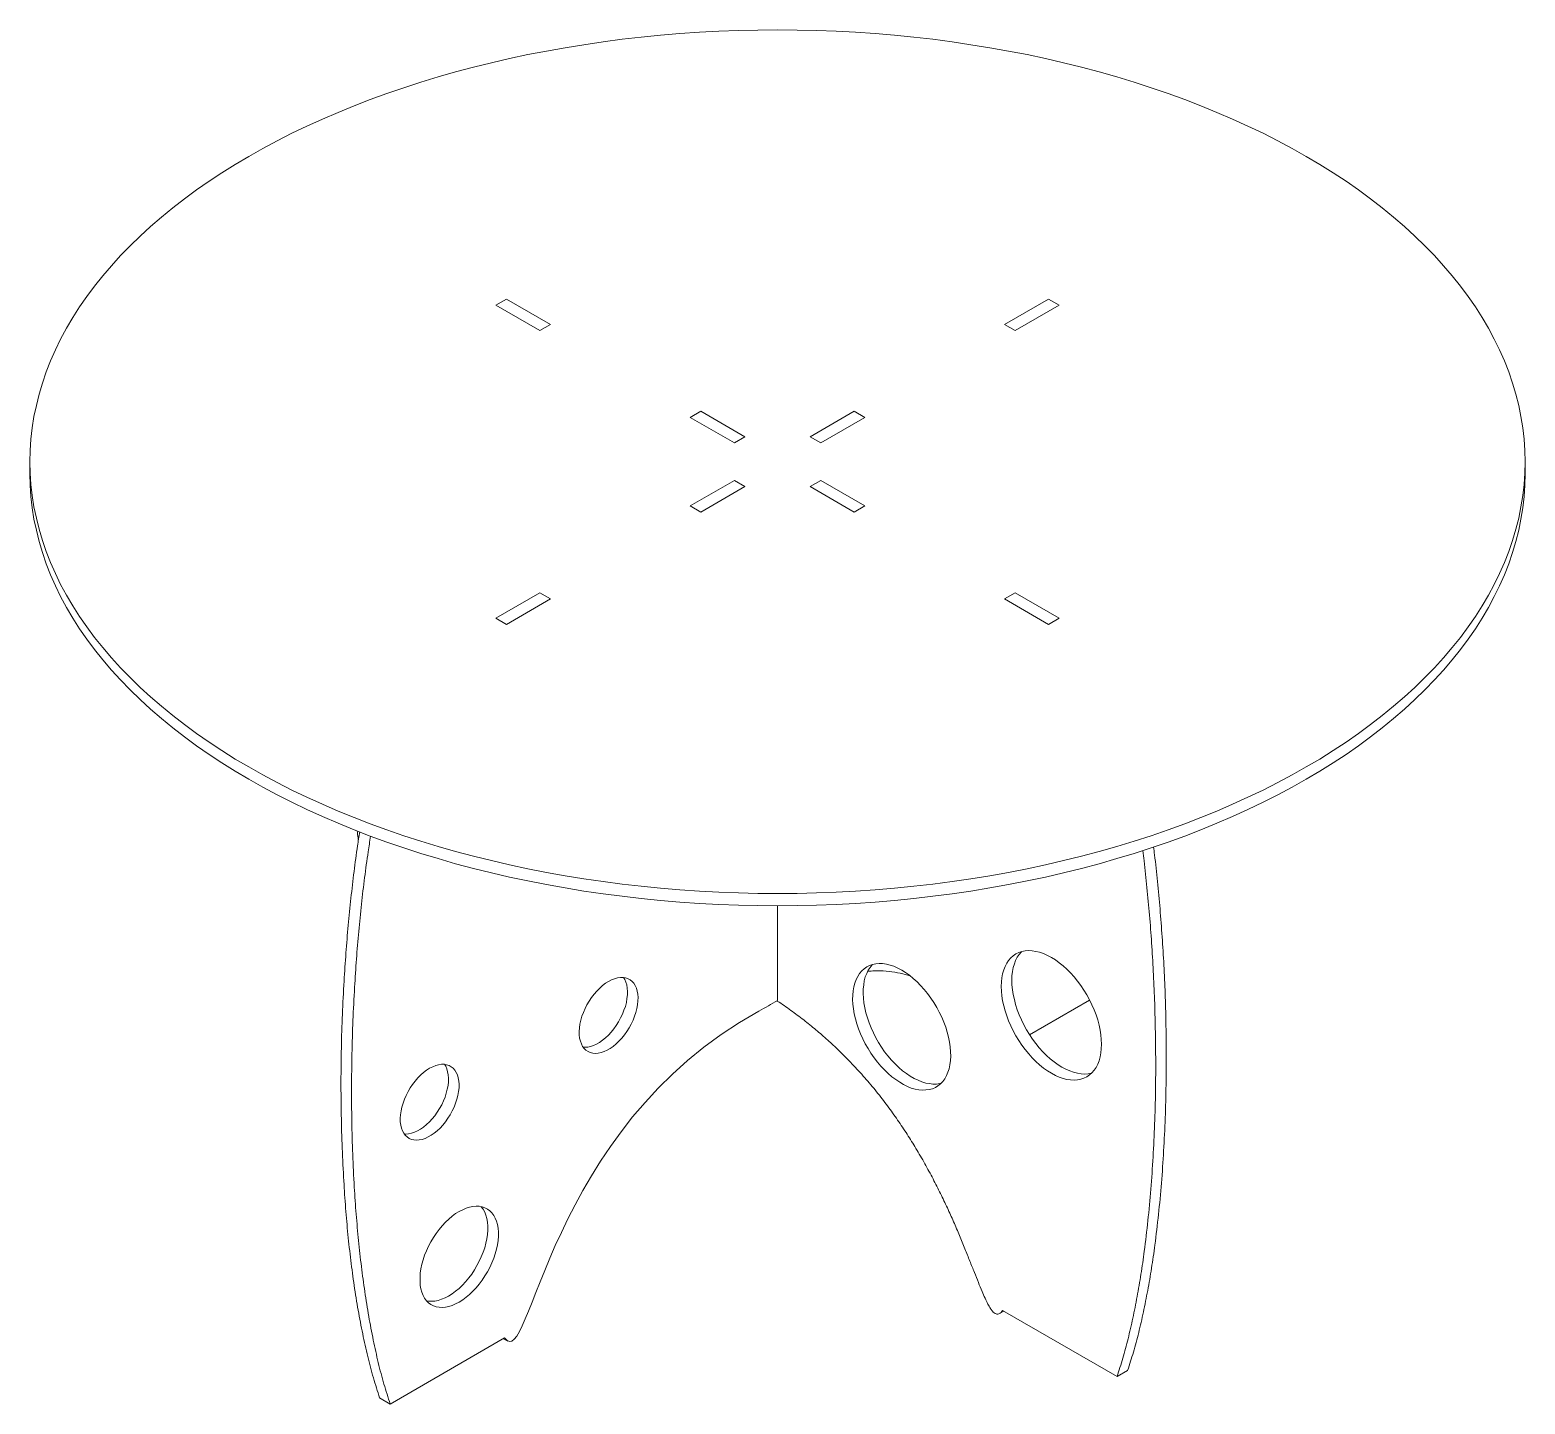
# Model space of a CAD drawing. Header units: millimetres. Extents: x -3151 to 984, y -2254 to 674.
# Drawn here: x -330 to 870, y -428 to 674 of the extents above; entities that cross this region are included whole.
import ezdxf

# ---------------------------------------------------------------- set-up
doc = ezdxf.new("R2010")
doc.units = ezdxf.units.MM

msp = doc.modelspace()

# ---------------------------------------------------------------- linework, layer by layer
at = {"color": 7, "linetype": 'Continuous', "lineweight": 15}
for p, q in [((52.7, 458), (44.2, 453.1)), ((88.1, 437.6), (52.7, 458)), ((487.9, 458), (452.6, 437.6)), ((496.4, 453.1), (487.9, 458)), ((44.2, 453.1), (79.6, 432.7)), ((461, 432.7), (496.4, 453.1)), ((79.6, 432.7), (88.1, 437.6)), ((452.6, 437.6), (461, 432.7)), ((208.8, 367.9), (200.3, 363)), ((200.3, 363), (235.7, 342.6)), ((244.2, 347.5), (208.8, 367.9)), ((331.8, 367.9), (296.5, 347.5)), ((305, 342.6), (340.3, 363)), ((340.3, 363), (331.8, 367.9)), ((235.7, 342.6), (244.2, 347.5)), ((296.5, 347.5), (305, 342.6)), ((-329.7, 327.5), (-329.7, 317.7)), ((870.3, 317.7), (870.3, 327.5)), ((235.7, 312.4), (200.3, 292)), ((244.2, 307.5), (235.7, 312.4)), ((305, 312.4), (296.5, 307.5)), ((340.3, 292), (305, 312.4)), ((208.8, 287.1), (244.2, 307.5)), ((296.5, 307.5), (331.8, 287.1)), ((200.3, 292), (208.8, 287.1)), ((331.8, 287.1), (340.3, 292)), ((79.6, 222.3), (44.2, 201.9)), ((52.7, 197), (88.1, 217.4)), ((88.1, 217.4), (79.6, 222.3)), ((461, 222.3), (452.6, 217.4)), ((452.6, 217.4), (487.9, 197)), ((496.4, 201.9), (461, 222.3)), ((44.2, 201.9), (52.7, 197)), ((487.9, 197), (496.4, 201.9)), ((270.3, -104.8), (270.3, -28.7)), ((520.8, -104.4), (472.6, -132.2)), ((448.5, -355.8), (451.9, -353.8)), ((542.9, -406.3), (451, -353.3)), ((51.3, -375.4), (-40.5, -428.4)), ((50.4, -376), (53.8, -377.9)), ((551.3, -401.4), (542.9, -406.3)), ((-49, -423.5), (-40.5, -428.4))]:
    msp.add_line(p, q, dxfattribs=at)
at = {"color": 7, "linetype": 'Continuous', "lineweight": 15, "flags": 128}
for points in [[(694.6, 82.6), (705.5, 89), (716.2, 95.7), (726.6, 102.5), (736.6, 109.5), (746.3, 116.6), (755.7, 123.9), (764.8, 131.3), (773.5, 138.8), (781.9, 146.5), (789.9, 154.3), (797.6, 162.2), (804.9, 170.2), (811.9, 178.4), (818.4, 186.6), (824.6, 194.9), (830.5, 203.3), (835.9, 211.9), (841, 220.4), (845.6, 229.1), (849.9, 237.8), (853.7, 246.6), (857.2, 255.5), (860.3, 264.4), (862.9, 273.3), (865.2, 282.3), (867, 291.3), (868.5, 300.3), (869.5, 309.3), (870.1, 318.4), (870.3, 327.5), (870.1, 336.5), (869.5, 345.6), (868.5, 354.7), (867, 363.7), (865.2, 372.7), (862.9, 381.7), (860.3, 390.6), (857.2, 399.5), (853.7, 408.3), (849.9, 417.1), (845.6, 425.9), (841, 434.5), (835.9, 443.1), (830.5, 451.6), (824.6, 460), (818.4, 468.4), (811.9, 476.6), (804.9, 484.7), (797.6, 492.8), (789.9, 500.7), (781.9, 508.5), (773.5, 516.1), (764.8, 523.7), (755.7, 531.1), (746.3, 538.3), (736.6, 545.5), (726.6, 552.4), (716.2, 559.2), (705.5, 565.9), (694.6, 572.4), (683.3, 578.7), (671.8, 584.9), (660, 590.9), (647.9, 596.7), (635.6, 602.3), (623, 607.7), (610.2, 612.9), (597.1, 618), (583.8, 622.8), (570.3, 627.4), (556.6, 631.9), (542.7, 636.1), (528.6, 640.1), (514.4, 643.9), (499.9, 647.5), (485.3, 650.8), (470.6, 654), (455.7, 656.9), (440.7, 659.6), (425.6, 662), (410.4, 664.3), (395.1, 666.3), (379.7, 668), (364.2, 669.6), (348.6, 670.9), (333, 672), (317.4, 672.8), (301.7, 673.4), (286, 673.7), (270.3, 673.8), (254.6, 673.7), (238.9, 673.4), (223.2, 672.8), (207.6, 672), (192, 670.9), (176.5, 669.6), (161, 668), (145.6, 666.3), (130.3, 664.3), (115, 662), (99.9, 659.6), (84.9, 656.9), (70, 654), (55.3, 650.8), (40.7, 647.5), (26.3, 643.9), (12, 640.1), (-2.1, 636.1), (-16, 631.9), (-29.7, 627.4), (-43.2, 622.8), (-56.5, 618), (-69.5, 612.9), (-82.4, 607.7), (-94.9, 602.3), (-107.3, 596.7), (-119.4, 590.9), (-131.2, 584.9), (-142.7, 578.7), (-153.9, 572.4), (-164.9, 565.9), (-175.6, 559.2), (-185.9, 552.4), (-196, 545.5), (-205.7, 538.3), (-215.1, 531.1), (-224.2, 523.7), (-232.9, 516.1), (-241.3, 508.5), (-249.3, 500.7), (-257, 492.8), (-264.3, 484.7), (-271.2, 476.6), (-277.8, 468.4), (-284, 460), (-289.8, 451.6), (-295.3, 443.1), (-300.3, 434.5), (-305, 425.9), (-309.2, 417.1), (-313.1, 408.3), (-316.6, 399.5), (-319.6, 390.6), (-322.3, 381.7), (-324.5, 372.7), (-326.4, 363.7), (-327.8, 354.7), (-328.9, 345.6), (-329.5, 336.5), (-329.7, 327.5), (-329.5, 318.4), (-328.9, 309.3), (-327.8, 300.3), (-326.4, 291.3), (-324.5, 282.3), (-322.3, 273.3), (-319.6, 264.4), (-316.6, 255.5), (-313.1, 246.6), (-309.2, 237.8), (-305, 229.1), (-300.3, 220.4), (-295.3, 211.9), (-289.8, 203.3), (-284, 194.9), (-277.8, 186.6), (-271.2, 178.4), (-264.3, 170.2), (-257, 162.2), (-249.3, 154.3), (-241.3, 146.5), (-232.9, 138.8), (-224.2, 131.3), (-215.1, 123.9), (-205.7, 116.6), (-196, 109.5), (-185.9, 102.5), (-175.6, 95.7), (-164.9, 89), (-153.9, 82.6), (-142.7, 76.2), (-131.2, 70.1), (-119.4, 64.1), (-107.3, 58.3), (-94.9, 52.7), (-82.4, 47.3), (-69.5, 42), (-56.5, 37), (-43.2, 32.1), (-29.7, 27.5), (-16, 23.1), (-2.1, 18.9), (12, 14.8), (26.3, 11), (40.7, 7.5), (55.3, 4.1), (70, 1), (84.9, -1.9), (99.9, -4.6), (115, -7.1), (130.3, -9.3), (145.6, -11.3), (161, -13.1), (176.5, -14.6), (192, -15.9), (207.6, -17), (223.2, -17.8), (238.9, -18.4), (254.6, -18.8), (270.3, -18.9), (286, -18.8), (301.7, -18.4), (317.4, -17.8), (333, -17), (348.6, -15.9), (364.2, -14.6), (379.7, -13.1), (395.1, -11.3), (410.4, -9.3), (425.6, -7.1), (440.7, -4.6), (455.7, -1.9), (470.6, 1), (485.3, 4.1), (499.9, 7.5), (514.4, 11), (528.6, 14.8), (542.7, 18.9), (556.6, 23.1), (570.3, 27.5), (583.8, 32.1), (597.1, 37), (610.2, 42), (623, 47.3), (635.6, 52.7), (647.9, 58.3), (660, 64.1), (671.8, 70.1), (683.3, 76.2), (694.6, 82.6)], [(-329.7, 317.7), (-329.5, 308.6), (-328.9, 299.5), (-327.8, 290.5), (-326.4, 281.5), (-324.5, 272.5), (-322.3, 263.5), (-319.6, 254.6), (-316.6, 245.7), (-313.1, 236.8), (-309.2, 228), (-305, 219.3), (-300.3, 210.6), (-295.3, 202.1), (-289.8, 193.5), (-284, 185.1), (-277.8, 176.8), (-271.2, 168.6), (-264.3, 160.4), (-257, 152.4), (-249.3, 144.5), (-241.3, 136.7), (-232.9, 129), (-224.2, 121.5), (-215.1, 114.1), (-205.7, 106.8), (-196, 99.7), (-185.9, 92.7), (-175.6, 85.9), (-164.9, 79.3), (-153.9, 72.8), (-142.7, 66.4), (-131.2, 60.3), (-119.4, 54.3), (-107.3, 48.5), (-94.9, 42.9), (-82.4, 37.5), (-69.5, 32.2), (-56.5, 27.2), (-43.2, 22.3), (-29.7, 17.7), (-16, 13.3), (-2.1, 9.1), (12, 5), (26.3, 1.3), (40.7, -2.3), (55.3, -5.7), (70, -8.8), (84.9, -11.7), (99.9, -14.4), (115, -16.9), (130.3, -19.1), (145.6, -21.1), (161, -22.9), (176.5, -24.4), (192, -25.7), (207.6, -26.8), (223.2, -27.6), (238.9, -28.2), (254.6, -28.6), (270.3, -28.7), (286, -28.6), (301.7, -28.2), (317.4, -27.6), (333, -26.8), (348.6, -25.7), (364.2, -24.4), (379.7, -22.9), (395.1, -21.1), (410.4, -19.1), (425.6, -16.9), (440.7, -14.4), (455.7, -11.7), (470.6, -8.8), (485.3, -5.7), (499.9, -2.3), (514.4, 1.3), (528.6, 5), (542.7, 9.1), (556.6, 13.3), (570.3, 17.7), (583.8, 22.3), (597.1, 27.2), (610.2, 32.2), (623, 37.5), (635.6, 42.9), (647.9, 48.5), (660, 54.3), (671.8, 60.3), (683.3, 66.4), (694.6, 72.8)], [(694.6, 72.8), (705.5, 79.3), (716.2, 85.9), (726.6, 92.7), (736.6, 99.7), (746.3, 106.8), (755.7, 114.1), (764.8, 121.5), (773.5, 129), (781.9, 136.7), (789.9, 144.5), (797.6, 152.4), (804.9, 160.4), (811.9, 168.6), (818.4, 176.8), (824.6, 185.1), (830.5, 193.5), (835.9, 202.1), (841, 210.6), (845.6, 219.3), (849.9, 228), (853.7, 236.8), (857.2, 245.7), (860.3, 254.6), (862.9, 263.5), (865.2, 272.5), (867, 281.5), (868.5, 290.5), (869.5, 299.5), (870.1, 308.6), (870.3, 317.7)], [(490.1, -70.2), (493.3, -72.1), (496.4, -74.4), (499.5, -76.9), (502.6, -79.6), (505.5, -82.6), (508.4, -85.8), (511.1, -89.2), (513.8, -92.7), (516.3, -96.4), (518.6, -100.2), (520.7, -104.1), (522.7, -108.1), (524.4, -112.2), (526, -116.2), (527.3, -120.3), (528.4, -124.4), (529.2, -128.4), (529.9, -132.3), (530.2, -136.1), (530.4, -139.8), (530.2, -143.4), (529.9, -146.8), (529.2, -150), (528.4, -153.1), (527.3, -155.9), (526, -158.4), (524.4, -160.7), (522.7, -162.7), (520.7, -164.4), (518.6, -165.9), (516.3, -167), (513.8, -167.9), (511.1, -168.4), (508.4, -168.6), (505.5, -168.4), (502.6, -168), (499.5, -167.2), (496.4, -166.1), (493.3, -164.8), (490.1, -163.1), (487, -161.1), (483.8, -158.9), (480.7, -156.4), (477.7, -153.6), (474.7, -150.7), (471.9, -147.5), (469.1, -144.1), (466.5, -140.6), (464, -136.9), (461.7, -133.1), (459.5, -129.1), (457.6, -125.1), (455.8, -121.1), (454.3, -117), (453, -112.9), (451.9, -108.9), (451, -104.9), (450.4, -101), (450, -97.1), (449.9, -93.4), (450, -89.8), (450.4, -86.4), (451, -83.2), (451.9, -80.2), (453, -77.4), (454.3, -74.8), (455.8, -72.6), (457.6, -70.5), (459.5, -68.8), (461.7, -67.4), (464, -66.2), (466.5, -65.4), (469.1, -64.9), (471.9, -64.7), (474.7, -64.8), (477.7, -65.3), (480.7, -66), (483.8, -67.1), (487, -68.5), (490.1, -70.2)], [(522.5, -162.9), (522.3, -163), (519.6, -163.5), (516.9, -163.7), (514, -163.5), (511, -163.1), (508, -162.3), (504.9, -161.2), (501.8, -159.9), (498.6, -158.2), (495.5, -156.2), (492.3, -154), (489.2, -151.5), (486.2, -148.7), (483.2, -145.8), (480.4, -142.6), (477.6, -139.2), (475, -135.7), (472.5, -132), (470.2, -128.2), (468, -124.2), (466.1, -120.2), (464.3, -116.2), (462.8, -112.1), (461.4, -108), (460.4, -104), (459.5, -100), (458.9, -96.1), (458.5, -92.2), (458.4, -88.5), (458.5, -84.9), (458.9, -81.5), (459.5, -78.3), (460.4, -75.3), (461.4, -72.5), (462.8, -69.9), (464.3, -67.7), (466.1, -65.6), (466.2, -65.5)], [(370, -80.4), (373.1, -82.3), (376.2, -84.5), (379.3, -87), (382.3, -89.8), (385.2, -92.7), (388, -95.9), (390.8, -99.2), (393.3, -102.8), (395.8, -106.4), (398.1, -110.2), (400.2, -114.1), (402.1, -118.1), (403.8, -122.1), (405.3, -126.1), (406.5, -130.2), (407.6, -134.2), (408.4, -138.1), (408.9, -142), (409.2, -145.8), (409.3, -149.4), (409.1, -152.9), (408.7, -156.3), (408, -159.4), (407.1, -162.3), (405.9, -165), (404.6, -167.5), (403, -169.6), (401.1, -171.5), (399.1, -173.2), (397, -174.5), (394.6, -175.5), (392.1, -176.2), (389.4, -176.5), (386.6, -176.6), (383.8, -176.3), (380.8, -175.8), (377.7, -174.9), (374.6, -173.6), (371.5, -172.1), (368.4, -170.3), (365.3, -168.2), (362.2, -165.9), (359.2, -163.3), (356.2, -160.4), (353.3, -157.4), (350.5, -154.1), (347.9, -150.6), (345.3, -147), (343, -143.3), (340.8, -139.5), (338.8, -135.5), (337, -131.5), (335.4, -127.5), (334, -123.5), (332.8, -119.5), (331.9, -115.5), (331.2, -111.5), (330.8, -107.7), (330.6, -104), (330.7, -100.4), (331, -97), (331.6, -93.8), (332.4, -90.7), (333.4, -87.9), (334.7, -85.4), (336.1, -83.1), (337.9, -81), (339.8, -79.2), (341.9, -77.8), (344.1, -76.6), (346.6, -75.8), (349.2, -75.2), (351.9, -75), (354.7, -75.1), (357.7, -75.5), (360.7, -76.3), (363.7, -77.3), (366.8, -78.7), (370, -80.4)], [(401.7, -171), (400.6, -171.3), (397.9, -171.7), (395.1, -171.7), (392.2, -171.4), (389.3, -170.9), (386.2, -170), (383.1, -168.7), (380, -167.2), (376.9, -165.4), (373.8, -163.3), (370.7, -161), (367.6, -158.4), (364.7, -155.5), (361.8, -152.5), (359, -149.2), (356.3, -145.8), (353.8, -142.2), (351.5, -138.4), (349.3, -134.6), (347.3, -130.6), (345.5, -126.6), (343.9, -122.6), (342.5, -118.6), (341.3, -114.6), (340.4, -110.6), (339.7, -106.7), (339.3, -102.8), (339.1, -99.1), (339.2, -95.5), (339.5, -92.1), (340, -88.9), (340.8, -85.8), (341.9, -83), (343.1, -80.5), (344.6, -78.2), (346.3, -76.1), (346.7, -75.7)], [(134.8, -89.4), (137.2, -88.1), (139.6, -87.2), (141.9, -86.5), (144.2, -86.2), (146.4, -86.2), (148.4, -86.5), (150.4, -87.2), (152.1, -88.1), (153.7, -89.4), (155, -90.9), (156.2, -92.7), (157.1, -94.8), (157.7, -97.1), (158.2, -99.6), (158.4, -102.3), (158.3, -105.1), (158, -108.1), (157.4, -111.2), (156.6, -114.3), (155.6, -117.4), (154.4, -120.5), (152.9, -123.6), (151.2, -126.6), (149.4, -129.6), (147.4, -132.3), (145.3, -134.9), (143.1, -137.3), (140.8, -139.5), (138.4, -141.5), (136, -143.2), (133.6, -144.6), (131.1, -145.7), (128.8, -146.5), (126.4, -147), (124.2, -147.1), (122.1, -147), (120.1, -146.5), (118.3, -145.7), (116.6, -144.6), (115.2, -143.2), (113.9, -141.5), (112.9, -139.5), (112.1, -137.3), (111.5, -134.9), (111.2, -132.3), (111.2, -129.6), (111.4, -126.7), (111.8, -123.6), (112.5, -120.5), (113.4, -117.4), (114.5, -114.3), (115.9, -111.2), (117.4, -108.1), (119.2, -105.2), (121.1, -102.3), (123.1, -99.6), (125.3, -97.1), (127.6, -94.8), (129.9, -92.7), (132.3, -90.9), (134.8, -89.4)], [(146.7, -86.2), (147.7, -87.8), (148.6, -89.9), (149.3, -92.2), (149.7, -94.7), (149.9, -97.4), (149.8, -100.2), (149.5, -103.2), (149, -106.3), (148.2, -109.4), (147.1, -112.5), (145.9, -115.6), (144.4, -118.7), (142.8, -121.7), (140.9, -124.7), (139, -127.4), (136.8, -130), (134.6, -132.4), (132.3, -134.6), (129.9, -136.6), (127.5, -138.3), (125.1, -139.7), (122.6, -140.8), (120.3, -141.6), (118, -142.1), (115.7, -142.2), (114.4, -142.2)], [(-8.9, -159), (-6.4, -157.8), (-4, -156.8), (-1.7, -156.2), (0.6, -155.8), (2.8, -155.8), (4.8, -156.2), (6.7, -156.8), (8.5, -157.8), (10, -159), (11.4, -160.6), (12.5, -162.4), (13.4, -164.4), (14.1, -166.7), (14.6, -169.3), (14.7, -171.9), (14.7, -174.8), (14.4, -177.8), (13.8, -180.8), (13, -183.9), (12, -187.1), (10.7, -190.2), (9.3, -193.3), (7.6, -196.3), (5.8, -199.2), (3.8, -202), (1.7, -204.6), (-0.5, -207), (-2.8, -209.2), (-5.2, -211.1), (-7.6, -212.8), (-10.1, -214.2), (-12.5, -215.3), (-14.9, -216.1), (-17.2, -216.6), (-19.4, -216.8), (-21.5, -216.6), (-23.5, -216.1), (-25.3, -215.3), (-27, -214.2), (-28.4, -212.8), (-29.7, -211.1), (-30.7, -209.2), (-31.5, -207), (-32.1, -204.6), (-32.4, -202), (-32.5, -199.2), (-32.3, -196.3), (-31.8, -193.3), (-31.2, -190.2), (-30.2, -187.1), (-29.1, -183.9), (-27.7, -180.8), (-26.2, -177.8), (-24.4, -174.8), (-22.5, -172), (-20.5, -169.3), (-18.3, -166.8), (-16, -164.4), (-13.7, -162.4), (-11.3, -160.6), (-8.9, -159)], [(3, -155.9), (4, -157.5), (5, -159.5), (5.6, -161.8), (6.1, -164.4), (6.3, -167.1), (6.2, -169.9), (5.9, -172.9), (5.3, -175.9), (4.5, -179), (3.5, -182.2), (2.3, -185.3), (0.8, -188.4), (-0.9, -191.4), (-2.7, -194.3), (-4.7, -197.1), (-6.8, -199.7), (-9, -202.1), (-11.3, -204.3), (-13.7, -206.2), (-16.1, -207.9), (-18.6, -209.3), (-21, -210.4), (-23.4, -211.2), (-25.7, -211.7), (-27.9, -211.9), (-29.2, -211.8)], [(14.8, -273.9), (17.7, -272.5), (20.5, -271.3), (23.2, -270.4), (25.9, -269.9), (28.5, -269.7), (31, -269.8), (33.3, -270.2), (35.5, -271), (37.6, -272), (39.4, -273.4), (41.1, -275.1), (42.6, -277.1), (43.8, -279.3), (44.8, -281.8), (45.5, -284.5), (46, -287.4), (46.3, -290.5), (46.3, -293.8), (46, -297.2), (45.5, -300.7), (44.8, -304.2), (43.8, -307.9), (42.6, -311.5), (41.1, -315.2), (39.4, -318.8), (37.6, -322.3), (35.5, -325.7), (33.3, -329), (31, -332.2), (28.5, -335.2), (25.9, -337.9), (23.2, -340.5), (20.5, -342.8), (17.7, -344.9), (14.8, -346.7), (12, -348.1), (9.2, -349.3), (6.5, -350.2), (3.8, -350.7), (1.2, -350.9), (-1.3, -350.8), (-3.7, -350.4), (-5.9, -349.6), (-7.9, -348.6), (-9.8, -347.2), (-11.4, -345.5), (-12.9, -343.5), (-14.1, -341.3), (-15.1, -338.8), (-15.9, -336.1), (-16.4, -333.2), (-16.6, -330.1), (-16.6, -326.8), (-16.4, -323.4), (-15.9, -319.9), (-15.1, -316.3), (-14.1, -312.7), (-12.9, -309.1), (-11.4, -305.4), (-9.8, -301.8), (-7.9, -298.3), (-5.9, -294.9), (-3.7, -291.6), (-1.3, -288.4), (1.2, -285.4), (3.8, -282.6), (6.5, -280.1), (9.2, -277.8), (12, -275.7), (14.8, -273.9)], [(32.4, -270), (32.6, -270.2), (34.1, -272.2), (35.3, -274.4), (36.3, -276.9), (37, -279.6), (37.5, -282.5), (37.8, -285.6), (37.8, -288.9), (37.5, -292.3), (37, -295.8), (36.3, -299.4), (35.3, -303), (34.1, -306.6), (32.6, -310.3), (31, -313.9), (29.1, -317.4), (27.1, -320.8), (24.9, -324.1), (22.5, -327.3), (20, -330.3), (17.4, -333.1), (14.7, -335.6), (12, -337.9), (9.2, -340), (6.3, -341.8), (3.5, -343.2), (0.7, -344.4), (-2, -345.3), (-4.7, -345.8), (-7.3, -346), (-9.8, -345.9), (-11.3, -345.7)]]:
    msp.add_lwpolyline(points, dxfattribs=at)
at = {"color": 7, "linetype": 'Continuous', "lineweight": 15}
for points, knots in [([(-49, -423.5), (-50.7, -418.2), (-54.2, -407.4), (-58.7, -390.2), (-62.7, -372.1), (-66.3, -353.1), (-69.5, -333.4), (-72.2, -313.2), (-74.5, -292.4), (-76.4, -271.2), (-77.9, -248.1), (-79.1, -223.2), (-79.9, -196.6), (-80.1, -169.7), (-79.8, -142.8), (-79, -116), (-77.7, -90.6), (-76.1, -66.8), (-74.3, -44.6), (-72.1, -22.8), (-69.6, -1.5), (-67.3, 16.2), (-65.6, 26.8), (-65, 30.6)], [0, 0, 0, 0, 0.042371, 0.086072, 0.130985, 0.176984, 0.223934, 0.270835, 0.31838, 0.366425, 0.414825, 0.472701, 0.530616, 0.588313, 0.645535, 0.702019, 0.757507, 0.804077, 0.84956, 0.893794, 0.93662, 0.977879, 1, 1, 1, 1]), ([(-40.5, -428.4), (-42.2, -423.1), (-45.7, -412.3), (-50.2, -395.1), (-54.2, -377), (-57.8, -358), (-61, -338.3), (-63.7, -318.1), (-66, -297.3), (-67.9, -276.1), (-69.5, -253), (-70.7, -228.1), (-71.4, -201.5), (-71.6, -174.6), (-71.3, -147.7), (-70.5, -120.9), (-69.2, -95.5), (-67.7, -71.7), (-65.8, -49.5), (-63.7, -27.7), (-61.1, -6.4), (-58.7, 11.8), (-56.9, 22.9), (-56.3, 27.1)], [0, 0, 0, 0, 0.042246, 0.085818, 0.130598, 0.176461, 0.223273, 0.270036, 0.31744, 0.365344, 0.413601, 0.471306, 0.52905, 0.586577, 0.64363, 0.699947, 0.755271, 0.801704, 0.847053, 0.891157, 0.933856, 0.974993, 1, 1, 1, 1]), ([(-66, 24.1), (-66.1, 24.6), (-66.5, 27), (-66.8, 29.4), (-67, 31.3)], [0, 0, 0, 0, 0.206762, 1, 1, 1, 1]), ([(563.4, 15.5), (563.8, 12.8), (565.1, 2.8), (566.9, -14.4), (569, -36.4), (570.6, -58.7), (572, -81.4), (573, -104.3), (573.6, -127.3), (573.9, -151.7), (573.8, -177.3), (573.1, -203.9), (571.8, -230.2), (570.1, -256), (567.7, -281.2), (565, -304), (562.1, -324.2), (559, -342.2), (555.6, -359.4), (551.8, -375.9), (547.6, -391.6), (544.4, -401.5), (542.9, -406.3)], [0, 0, 0, 0, 0.017624, 0.064025, 0.111862, 0.160963, 0.211155, 0.262262, 0.314109, 0.366521, 0.428149, 0.490031, 0.551892, 0.613461, 0.674471, 0.73466, 0.781211, 0.826978, 0.871847, 0.915708, 0.958457, 1, 1, 1, 1]), ([(572.1, 18.4), (572.4, 16.3), (573.6, 7.1), (575.4, -9.5), (577.4, -31.5), (579.1, -53.8), (580.5, -76.5), (581.5, -99.4), (582.1, -122.4), (582.4, -146.8), (582.2, -172.4), (581.6, -199), (580.3, -225.3), (578.6, -251.1), (576.2, -276.3), (573.5, -299.1), (570.6, -319.4), (567.5, -337.3), (564.1, -354.5), (560.3, -371), (556.1, -386.7), (552.9, -396.6), (551.3, -401.4)], [0, 0, 0, 0, 0.013329, 0.059933, 0.107979, 0.157295, 0.207706, 0.259036, 0.31111, 0.363752, 0.425649, 0.487801, 0.549933, 0.611771, 0.673048, 0.7335, 0.780254, 0.826221, 0.871287, 0.915339, 0.958276, 1, 1, 1, 1]), ([(376.6, -84.9), (376, -84.7), (372.8, -83.6), (366.5, -82.3), (357.6, -81.1), (349.6, -80.7), (344.6, -81.1), (342.9, -81.3)], [0, 0, 0, 0, 0.0522918, 0.3124607, 0.5809811, 0.8587257, 1, 1, 1, 1]), ([(451, -353.3), (450.6, -353.9), (449.9, -354.9), (448.6, -355.9), (447.2, -356.4), (445.8, -356.3), (444.2, -355.4), (442.7, -353.8), (440.9, -351.4), (439, -347.9), (436.7, -343.3), (434.2, -337.5), (431.4, -330.6), (428.2, -322.5), (424.6, -313.5), (420.7, -303.7), (416.4, -293.1), (411.7, -282.2), (406.6, -270.9), (401.1, -259.4), (395.1, -247.6), (388.6, -235.5), (381.6, -223.6), (374.4, -211.9), (366.7, -200.5), (358.6, -189.1), (349.8, -177.7), (340.3, -166.5), (330.2, -155.4), (320.3, -145.4), (310.5, -136.3), (301.1, -128.1), (291.2, -120.1), (280.9, -112.5), (273.7, -107.4), (270, -105.1), (269.9, -105)], [0, 0, 0, 0, 0.010019, 0.018295, 0.025133, 0.031661, 0.03779, 0.044407, 0.052132, 0.064671, 0.080005, 0.098139, 0.12164, 0.148301, 0.177875, 0.21011, 0.244762, 0.281603, 0.318163, 0.356343, 0.396025, 0.437127, 0.479602, 0.519404, 0.560368, 0.602558, 0.646072, 0.691045, 0.737645, 0.786076, 0.825567, 0.866458, 0.908883, 0.952986, 0.998917, 1, 1, 1, 1])]:
    msp.add_open_spline(points, degree=3, knots=knots, dxfattribs=at)
for points in [[(270.3, -104.8), (265.5, -107.4), (260.5, -110.2), (255.4, -113.3)], [(255.4, -113.3), (83.8, -207.5), (72.2, -405), (51.3, -375.4)]]:
    msp.add_open_spline(points, degree=3, dxfattribs=at)

doc.saveas('drawing.dxf')
